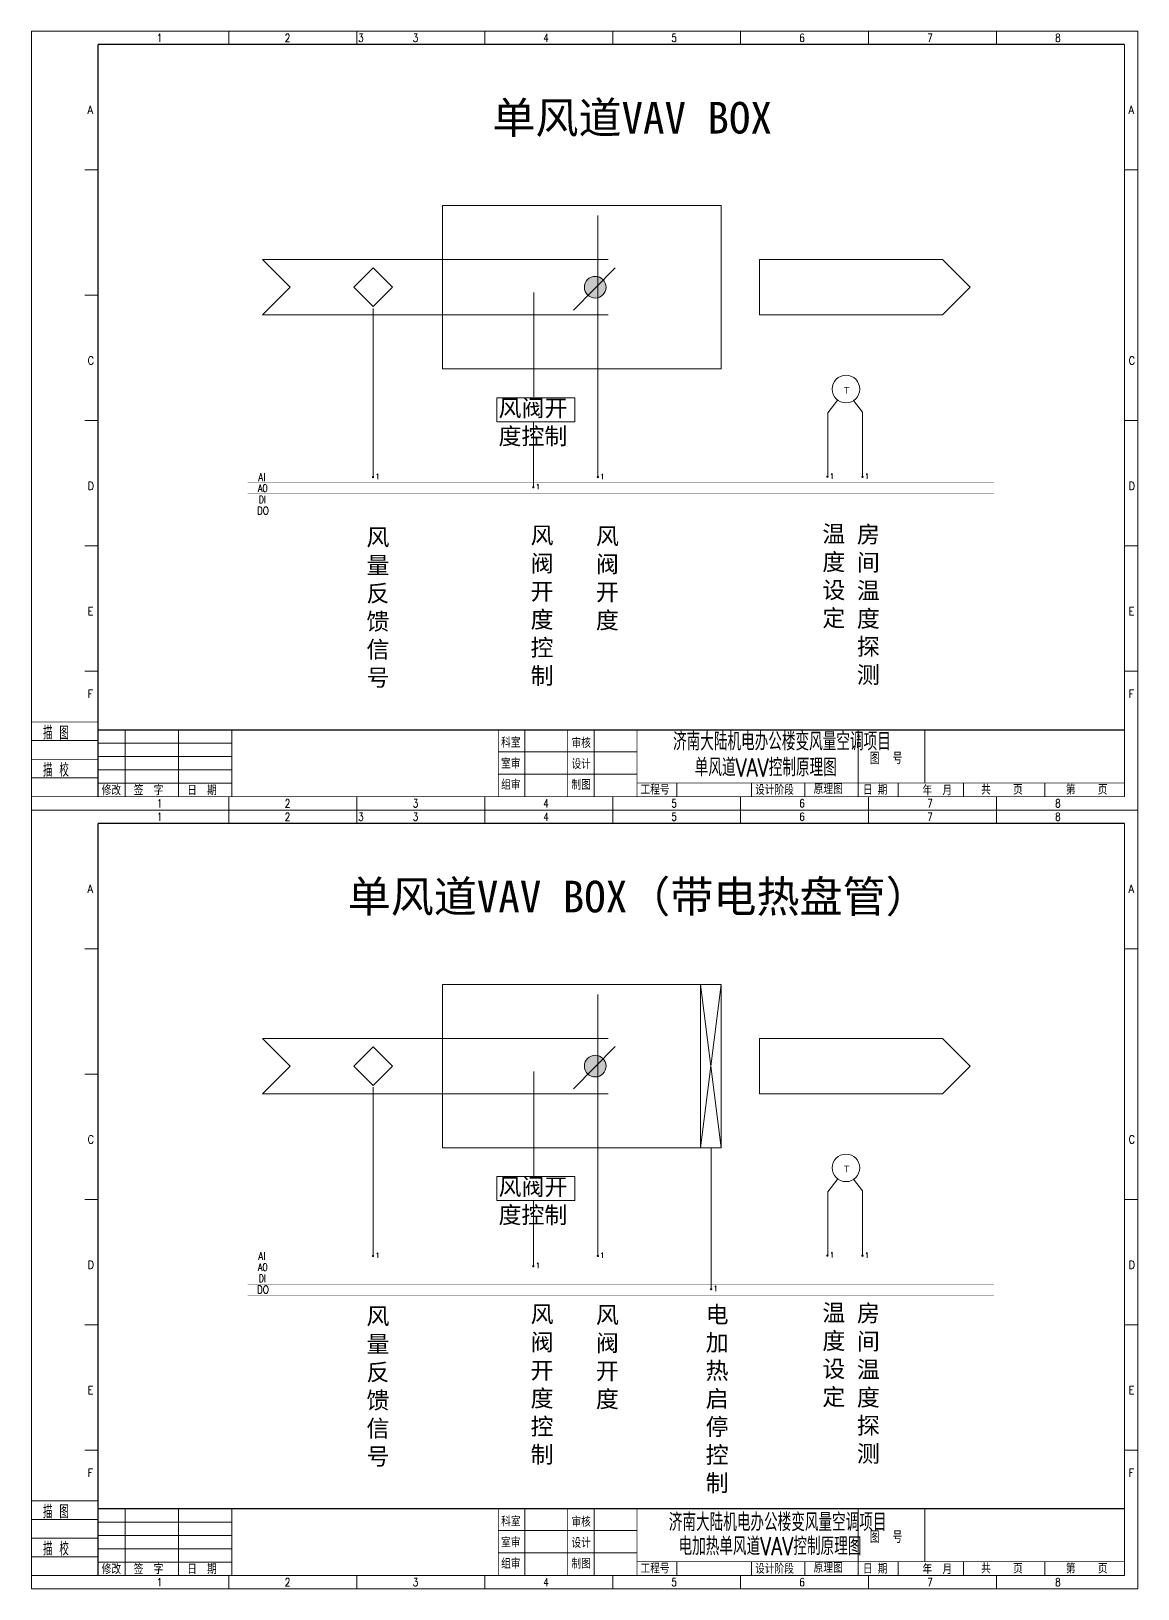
# Model space of a CAD drawing. Header units: millimetres. Extents: x 945 to 30420, y 416 to 62612.
# Drawn here: x 945 to 30420, y 416 to 41880 of the extents above; entities that cross this region are included whole.
import ezdxf

# ---------------------------------------------------------------- set-up
doc = ezdxf.new("R2010")
doc.units = ezdxf.units.MM
doc.linetypes.add('HIDDEN', pattern=[0.375, 0.25, -0.125])
doc.layers.add('D6', color=7, linetype='Continuous')
doc.layers.add('KUANG', color=8, linetype='Continuous')
doc.styles.add('H', font='ROMANS.SHX', dxfattribs={"bigfont": 'hzdx.shx'})
doc.styles.add('HZ', font='romans', dxfattribs={"bigfont": 'hzdf'})
doc.styles.add('SHEN', font='romanc', dxfattribs={"width": 0.82, "bigfont": 'hztxt.shx'})

msp = doc.modelspace()

# ---------------------------------------------------------------- hatches: boundary and pattern name
at = {"lineweight": 0}
for points in [[(16257, 35063, 1), (15680, 35063, 1)], [(16257, 14331, 1), (15680, 14331, 1)]]:
    msp.add_hatch(color=256, dxfattribs=at).paths.add_polyline_path(points)

# ---------------------------------------------------------------- linework, layer by layer
for p, q in [((11904, 37236), (19320, 37236)), ((11904, 37236), (11904, 32889)), ((16039, 36969), (16039, 30009)), ((19320, 32889), (19320, 37236)), ((7105, 35800), (7844, 35063)), ((7105, 35800), (16313, 35800)), ((20340, 35800), (25213, 35800)), ((20340, 34325), (20340, 35800)), ((25215, 35800), (25954, 35063)), ((10057, 35578), (9542, 35063)), ((10572, 35063), (10057, 35578)), ((15389, 34455), (16502, 35584)), ((7844, 35063), (7105, 34325)), ((9542, 35063), (10057, 34547)), ((10057, 34547), (10572, 35063)), ((14332, 32142), (14332, 34920)), ((25954, 35063), (25215, 34325)), ((10050, 34501), (10050, 30009)), ((7105, 34325), (16313, 34325)), ((20340, 34325), (25213, 34325)), ((11904, 32889), (19320, 32889)), ((22167, 31719), (22427, 32062)), ((23086, 31740), (22851, 32050)), ((22167, 30020), (22167, 31719)), ((23086, 30012), (23086, 31740)), ((14326, 31483), (14322, 29723)), ((11904, 16504), (19320, 16504)), ((11904, 16504), (11904, 12157)), ((16039, 16237), (16039, 9277)), ((18770, 12157), (19320, 16504)), ((19320, 12157), (18770, 16504)), ((18770, 12157), (18770, 16504)), ((19320, 12157), (19320, 16504)), ((7105, 15068), (7844, 14331)), ((7105, 15068), (16313, 15068)), ((20340, 15068), (25213, 15068)), ((20340, 13593), (20340, 15068)), ((25215, 15068), (25954, 14331)), ((10057, 14846), (9542, 14331)), ((10572, 14331), (10057, 14846)), ((15389, 13723), (16502, 14852)), ((7844, 14331), (7105, 13593)), ((9542, 14331), (10057, 13815)), ((10057, 13815), (10572, 14331)), ((14332, 11410), (14332, 14188)), ((25954, 14331), (25215, 13593)), ((10050, 13769), (10050, 9277)), ((7105, 13593), (16313, 13593)), ((20340, 13593), (25213, 13593)), ((11904, 12157), (19320, 12157)), ((19058, 8390), (19058, 12158)), ((22167, 10987), (22427, 11330)), ((23086, 11008), (22851, 11318)), ((22167, 9288), (22167, 10987)), ((23086, 9280), (23086, 11008)), ((14326, 10751), (14322, 8991))]:
    msp.add_line(p, q, dxfattribs=at)
for points in [[(13345, 32123), (15426, 32123), (15426, 31484), (13345, 31484)], [(13345, 11391), (15426, 11391), (15426, 10752), (13345, 10752)]]:
    msp.add_lwpolyline(points, close=True, dxfattribs=at)
at = {"linetype": 'Continuous', "lineweight": 0, "const_width": 4.05}
for points in [[(6710, 28955), (6710, 30170)], [(6710, 30170), (26591, 30170)], [(6710, 29866), (26591, 29866)], [(7645, 28965), (7645, 30170)], [(26591, 28955), (26591, 30170)], [(6710, 29563), (26591, 29563)], [(6710, 29259), (26591, 29259)], [(6710, 28955), (26591, 28955)], [(6710, 8223), (6710, 9438)], [(6710, 9438), (26591, 9438)], [(6710, 9134), (26591, 9134)], [(7645, 8233), (7645, 9438)], [(26591, 8223), (26591, 9438)], [(6710, 8831), (26591, 8831)], [(6710, 8527), (26591, 8527)], [(6710, 8223), (26591, 8223)]]:
    msp.add_lwpolyline(points, dxfattribs=at)
at = {"linetype": 'Continuous', "lineweight": 0, "const_width": 30.4}
for points in [[(10035, 30009, 1), (10065, 30009, 1)], [(16024, 30011, 1), (16054, 30011, 1)], [(22137, 30020, 1), (22167, 30020, 1)], [(23071, 30016, 1), (23101, 30016, 1)], [(14304, 29738, 1), (14335, 29738, 1)], [(10035, 9277, 1), (10065, 9277, 1)], [(16024, 9279, 1), (16054, 9279, 1)], [(22137, 9288, 1), (22167, 9288, 1)], [(23071, 9284, 1), (23101, 9284, 1)], [(14304, 9006, 1), (14335, 9006, 1)], [(19041, 8394, 1), (19072, 8394, 1)]]:
    msp.add_lwpolyline(points, format="xyb", close=True, dxfattribs=at)
at = {"lineweight": 0}
for centre, radius in [((15968, 35063), 288), ((22647, 32354), 366), ((15968, 14331), 288), ((22647, 11622), 366)]:
    msp.add_circle(centre, radius, dxfattribs=at)
at = {"layer": 'D6', "lineweight": 0}
for p, q in [((6209, 41525), (6209, 41880)), ((9617, 41525), (9617, 41880)), ((13025, 41525), (13025, 41880)), ((16433, 41525), (16433, 41880)), ((19841, 41525), (19841, 41880)), ((23249, 41525), (23249, 41880)), ((26657, 41525), (26657, 41880)), ((2375, 38188), (2730, 38188)), ((30065, 38188), (30420, 38188)), ((2375, 34851), (2730, 34851)), ((2375, 31514), (2730, 31514)), ((30065, 31514), (30420, 31514)), ((2375, 28177), (2730, 28177)), ((30065, 28177), (30420, 28177)), ((2375, 24840), (2730, 24840)), ((30065, 24840), (30420, 24840)), ((6209, 21148), (6209, 21503)), ((6209, 20793), (6209, 21148)), ((9617, 21148), (9617, 21503)), ((9617, 20793), (9617, 21148)), ((13025, 21148), (13025, 21503)), ((13025, 20793), (13025, 21148)), ((16433, 21148), (16433, 21503)), ((16433, 20793), (16433, 21148)), ((19841, 21148), (19841, 21503)), ((19841, 20793), (19841, 21148)), ((23249, 21148), (23249, 21503)), ((23249, 20793), (23249, 21148)), ((26657, 21148), (26657, 21503)), ((26657, 20793), (26657, 21148)), ((2375, 17456), (2730, 17456)), ((30065, 17456), (30420, 17456)), ((2375, 14119), (2730, 14119)), ((2375, 10782), (2730, 10782)), ((30065, 10782), (30420, 10782)), ((2375, 7445), (2730, 7445)), ((30065, 7445), (30420, 7445)), ((2375, 4108), (2730, 4108)), ((30065, 4108), (30420, 4108)), ((6209, 416), (6209, 771)), ((9617, 416), (9617, 771)), ((13025, 416), (13025, 771)), ((16433, 416), (16433, 771)), ((19841, 416), (19841, 771)), ((23249, 416), (23249, 771)), ((26657, 416), (26657, 771))]:
    msp.add_line(p, q, dxfattribs=at)
at = {"layer": 'KUANG', "lineweight": 0}
for p, q in [((955, 21148), (955, 41880)), ((955, 41880), (30420, 41880)), ((30420, 41880), (30420, 21159)), ((3447, 21503), (3447, 23278)), ((4867, 21503), (4867, 23278)), ((6287, 21503), (6287, 23278)), ((14097, 23289), (14097, 21514)), ((15943, 23289), (15943, 21514)), ((22972, 23289), (22972, 21514)), ((24747, 23289), (24747, 21869)), ((2737, 22994), (955, 22994)), ((6287, 22923), (2737, 22923)), ((6287, 22568), (2737, 22568)), ((17079, 22697), (13387, 22697)), ((2737, 22000), (955, 22000)), ((6287, 22213), (2737, 22213)), ((17079, 22105), (13387, 22105)), ((6287, 21858), (2737, 21858)), ((18144, 21869), (18144, 21514)), ((20132, 21869), (20132, 21514)), ((21552, 21869), (21552, 21514)), ((24037, 21869), (24037, 21514)), ((25777, 21869), (25777, 21514)), ((27942, 21869), (27942, 21514)), ((955, 416), (955, 21148)), ((955, 21148), (30420, 21148)), ((30420, 21148), (955, 21148)), ((30420, 21148), (30420, 427)), ((3447, 771), (3447, 2546)), ((4867, 771), (4867, 2546)), ((6287, 771), (6287, 2546)), ((14097, 2557), (14097, 782)), ((15943, 2557), (15943, 782)), ((22972, 2557), (22972, 782)), ((24747, 2557), (24747, 1137)), ((2737, 2262), (955, 2262)), ((6287, 2191), (2737, 2191)), ((6287, 1836), (2737, 1836)), ((17079, 1965), (13387, 1965)), ((2737, 1268), (955, 1268)), ((6287, 1481), (2737, 1481)), ((17079, 1373), (13387, 1373)), ((6287, 1126), (2737, 1126)), ((18144, 1137), (18144, 782)), ((20132, 1137), (20132, 782)), ((21552, 1137), (21552, 782)), ((24037, 1137), (24037, 782)), ((25777, 1137), (25777, 782)), ((27942, 1137), (27942, 782)), ((30420, 416), (955, 416))]:
    msp.add_line(p, q, dxfattribs=at)
for points, const_width in [([(2730, 21503), (2730, 41525)], 35.5), ([(30065, 41525), (2730, 41525)], 35.5), ([(30065, 21503), (30065, 41525)], 21.3), ([(2737, 23491), (955, 23491)], 21.3), ([(30065, 23278), (2730, 23278)], 35.5), ([(6287, 23278), (6287, 21503)], 21.3), ([(13387, 23289), (13387, 21514)], 21.3), ([(15233, 23289), (15233, 21514)], 21.3), ([(17079, 23289), (17079, 21514)], 21.3), ([(2737, 22497), (955, 22497)], 21.3), ([(30065, 21869), (17079, 21869)], 21.3), ([(30065, 21503), (955, 21503)], 21.3), ([(2730, 771), (2730, 20793)], 35.5), ([(30065, 20793), (2730, 20793)], 35.5), ([(30065, 771), (30065, 20793)], 21.3), ([(2737, 2759), (955, 2759)], 21.3), ([(30065, 2546), (2730, 2546)], 35.5), ([(6287, 2546), (6287, 771)], 21.3), ([(13387, 2557), (13387, 782)], 21.3), ([(15233, 2557), (15233, 782)], 21.3), ([(17079, 2557), (17079, 782)], 21.3), ([(2737, 1765), (955, 1765)], 21.3), ([(30065, 1137), (17079, 1137)], 21.3), ([(30065, 771), (955, 771)], 21.3)]:
    msp.add_lwpolyline(points, dxfattribs=dict(at, const_width=const_width))

# ---------------------------------------------------------------- texts
at = {"linetype": 'Continuous', "lineweight": 0}
for s, height, style, width, p in [('AI', 207.4, 'SHEN', 0.82, (6996, 29903)), ('1', 139, 'SHEN', 0.82, (10117, 29956)), ('1', 139, 'SHEN', 0.82, (16106, 29958)), ('1', 139, 'SHEN', 0.82, (22219, 29967)), ('1', 139, 'SHEN', 0.82, (23153, 29963)), ('AO', 199.6, 'HZ', 0.75, (6989, 29613)), ('DI', 199.6, 'HZ', 0.75, (7006, 29314)), ('1', 139, 'SHEN', 0.82, (14386, 29685)), ('DO', 207.4, 'SHEN', 0.82, (6962, 29011)), ('AI', 207.4, 'SHEN', 0.82, (6996, 9171)), ('1', 139, 'SHEN', 0.82, (10117, 9224)), ('1', 139, 'SHEN', 0.82, (16106, 9226)), ('1', 139, 'SHEN', 0.82, (22219, 9235)), ('1', 139, 'SHEN', 0.82, (23153, 9231)), ('AO', 199.6, 'HZ', 0.75, (6989, 8881)), ('DI', 199.6, 'HZ', 0.75, (7006, 8582)), ('1', 139, 'SHEN', 0.82, (14386, 8953)), ('DO', 207.4, 'SHEN', 0.82, (6962, 8279)), ('1', 139, 'SHEN', 0.82, (19123, 8341))]:
    msp.add_text(s, height=height, dxfattribs=dict(at, style=style, width=width)).set_placement(p)
at = {"color": 7, "linetype": 'HIDDEN', "lineweight": 0, "style": 'H', "width": 0.8}
for s, p in [('济南大陆机电办公楼变风量空调项目', (18040, 22733)), ('单风道VAV控制原理图', (18619, 22044)), ('济南大陆机电办公楼变风量空调项目', (17927, 1953)), ('电加热单风道VAV控制原理图', (18186, 1312))]:
    msp.add_text(s, height=477, dxfattribs=at).set_placement(p)
at = {"linetype": 'Continuous', "lineweight": 0, "char_height": 841.08, "attachment_point": 1, "style": 'HZ'}
for s, insert in [('{\\fSimSun|b0|i0|c134|p2;单风道VAV BOX}', (13228, 39996)), ('{\\fSimSun|b0|i0|c134|p2;单风道VAV BOX（带电热盘管）}', (9374, 19264))]:
    msp.add_mtext(s, dxfattribs=dict(at, insert=insert))
at = {"lineweight": 0, "char_height": 177.5, "width": 107.72, "attachment_point": 1, "style": 'HZ'}
for insert in [(22590, 32412), (22590, 11680)]:
    msp.add_mtext('{\\fArial|b0|i0|c0|p32;T}', dxfattribs=dict(at, insert=insert))
at = {"linetype": 'Continuous', "lineweight": 0, "char_height": 448.27, "attachment_point": 1, "style": 'HZ'}
for s, insert, width in [('{\\fSystem|b0|i0|c134|p32;风阀开度控制}', (13393, 32072), 2141.72), ('{\\fSystem|b0|i0|c134|p32;风量反馈信号}', (9875, 28634), 494.09), ('{\\fSystem|b0|i0|c134|p32;风阀开度控制}', (14247, 28685), 494.09), ('\\pt448.266;{\\fSystem|b0|i0|c134|p32;风\\P\\ptz;阀\\P开度}', (15987, 28665), 492.21), ('{\\fSystem|b0|i0|c134|p32;温度设定}', (22018, 28723), 526.9), ('{\\fSystem|b0|i0|c134|p32;房\\P间\\P温度探测}', (22937, 28709), 526.9), ('{\\fSystem|b0|i0|c134|p32;风阀开度控制}', (13393, 11340), 2141.72), ('{\\fSystem|b0|i0|c134|p32;风量反馈信号}', (9875, 7902), 494.09), ('{\\fSystem|b0|i0|c134|p32;风阀开度控制}', (14247, 7953), 494.09), ('\\pt448.266;{\\fSystem|b0|i0|c134|p32;风\\P\\ptz;阀\\P开度}', (15987, 7933), 492.21), ('{\\fSystem|b0|i0|c134|p32;电加热启停控制}', (18909, 7943), 492.21), ('{\\fSystem|b0|i0|c134|p32;温度设定}', (22018, 7991), 526.9), ('{\\fSystem|b0|i0|c134|p32;房\\P间\\P温度探测}', (22937, 7977), 526.9)]:
    msp.add_mtext(s, dxfattribs=dict(at, insert=insert, width=width))
at = {"layer": 'D6', "lineweight": 0, "style": 'HZ'}
for s, height, width, p in [('1', 213, 0.8, (4292, 41596)), ('2', 213, 0.8, (7700, 41596)), ('3', 213, 0.8, (9655, 41596)), ('3', 213, 0.8, (11108, 41596)), ('4', 213, 0.8, (14587, 41596)), ('5', 213, 0.8, (17995, 41596)), ('6', 213, 0.8, (21403, 41596)), ('7', 213, 0.8, (24811, 41596)), ('8', 213, 0.8, (28219, 41596)), ('A', 213, 0.9, (2446, 39679)), ('A', 213, 0.9, (30172, 39679)), ('C', 213, 0.9, (2446, 33005)), ('C', 213, 0.9, (30172, 33005)), ('D', 213, 0.9, (2446, 29668)), ('D', 213, 0.9, (30172, 29668)), ('E', 213, 0.9, (2446, 26331)), ('E', 213, 0.9, (30172, 26331)), ('F', 213, 0.9, (2446, 24130)), ('F', 213, 0.9, (30172, 24130)), ('描 图', 355, 0.75, (1261, 23024)), ('科室', 248.5, 0.8, (13462, 22812)), ('审核', 248.5, 0.8, (15336, 22801)), ('描 校', 355, 0.75, (1261, 22035)), ('室审', 248.5, 0.8, (13462, 22253)), ('设计', 248.5, 0.8, (15336, 22242)), ('图  号', 319.5, 0.8, (23285, 22367)), ('修改', 248.5, 0.8, (2822, 21544)), ('签  字', 248.5, 0.8, (3678, 21544)), ('日  期', 248.5, 0.8, (5101, 21544)), ('组审', 248.5, 0.8, (13462, 21689)), ('制图', 248.5, 0.8, (15336, 21689)), ('工程号', 248.5, 0.8, (17173, 21561)), ('设计阶段', 248.5, 0.8, (20227, 21554)), ('原理图', 248.5, 0.8, (21785, 21578)), ('日 期', 248.5, 0.8, (23098, 21554)), ('   年  月', 248.5, 0.8, (24241, 21543)), ('共    页', 248.5, 0.8, (26245, 21559)), ('第    页', 248.5, 0.8, (28503, 21559)), ('1', 213, 0.8, (4292, 21219)), ('2', 213, 0.8, (7700, 21219)), ('3', 213, 0.8, (11108, 21219)), ('4', 213, 0.8, (14587, 21219)), ('5', 213, 0.8, (17995, 21219)), ('6', 213, 0.8, (21403, 21219)), ('7', 213, 0.8, (24811, 21219)), ('8', 213, 0.8, (28219, 21219)), ('1', 213, 0.8, (4292, 20864)), ('2', 213, 0.8, (7700, 20864)), ('3', 213, 0.8, (9655, 20864)), ('3', 213, 0.8, (11108, 20864)), ('4', 213, 0.8, (14587, 20864)), ('5', 213, 0.8, (17995, 20864)), ('6', 213, 0.8, (21403, 20864)), ('7', 213, 0.8, (24811, 20864)), ('8', 213, 0.8, (28219, 20864)), ('A', 213, 0.9, (2446, 18947)), ('A', 213, 0.9, (30172, 18947)), ('C', 213, 0.9, (2446, 12273)), ('C', 213, 0.9, (30172, 12273)), ('D', 213, 0.9, (2446, 8936)), ('D', 213, 0.9, (30172, 8936)), ('E', 213, 0.9, (2446, 5599)), ('E', 213, 0.9, (30172, 5599)), ('F', 213, 0.9, (2446, 3398)), ('F', 213, 0.9, (30172, 3398)), ('描 图', 355, 0.75, (1261, 2292)), ('科室', 248.5, 0.8, (13462, 2080)), ('审核', 248.5, 0.8, (15336, 2069)), ('描 校', 355, 0.75, (1261, 1303)), ('室审', 248.5, 0.8, (13462, 1521)), ('设计', 248.5, 0.8, (15336, 1510)), ('图  号', 319.5, 0.8, (23285, 1635)), ('修改', 248.5, 0.8, (2822, 812)), ('签  字', 248.5, 0.8, (3678, 812)), ('日  期', 248.5, 0.8, (5101, 812)), ('组审', 248.5, 0.8, (13462, 957)), ('制图', 248.5, 0.8, (15336, 957)), ('工程号', 248.5, 0.8, (17173, 829)), ('设计阶段', 248.5, 0.8, (20227, 822)), ('原理图', 248.5, 0.8, (21785, 846)), ('日 期', 248.5, 0.8, (23098, 822)), ('   年  月', 248.5, 0.8, (24241, 811)), ('共    页', 248.5, 0.8, (26245, 827)), ('第    页', 248.5, 0.8, (28503, 827)), ('1', 213, 0.8, (4292, 487)), ('2', 213, 0.8, (7700, 487)), ('3', 213, 0.8, (11108, 487)), ('4', 213, 0.8, (14587, 487)), ('5', 213, 0.8, (17995, 487)), ('6', 213, 0.8, (21403, 487)), ('7', 213, 0.8, (24811, 487)), ('8', 213, 0.8, (28219, 487))]:
    msp.add_text(s, height=height, dxfattribs=dict(at, width=width)).set_placement(p)

doc.saveas('drawing.dxf')
